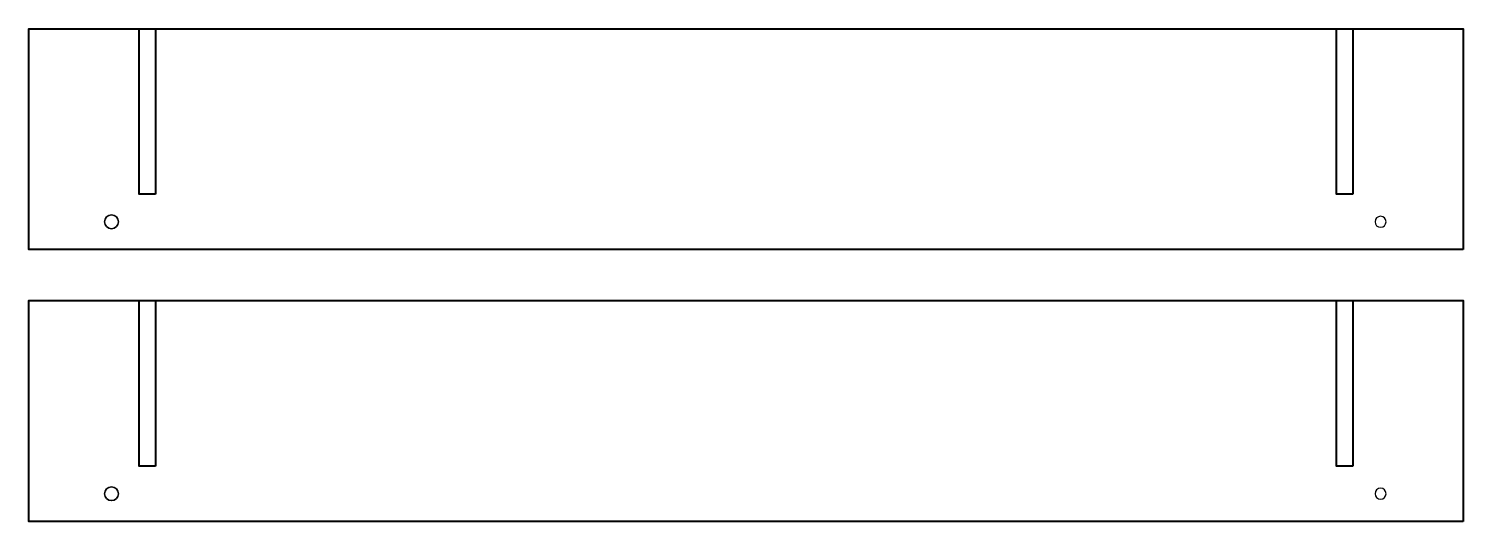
# Model space of a CAD drawing. Header units: millimetres. Extents: x 0 to 260, y -89 to 0.
import ezdxf

# ---------------------------------------------------------------- set-up
doc = ezdxf.new("R2010")
doc.units = ezdxf.units.MM
doc.header["$MEASUREMENT"] = 0
doc.layers.add('Capa 1', color=7, linetype='Continuous')

msp = doc.modelspace()

# ---------------------------------------------------------------- linework, layer by layer
at = {"layer": 'Capa 1', "color": 250, "lineweight": 40, "true_color": 0x1c1c1b}
for points in [[(260, -40), (0, -40), (0, 0), (260, 0), (260, -40)], [(260, -89.3), (0, -89.3), (0, -49.3), (260, -49.3), (260, -89.3)]]:
    msp.add_lwpolyline(points, dxfattribs=at)
at = {"layer": 'Capa 1', "color": 12, "lineweight": 40, "true_color": 0xe30513}
for points in [[(23, -30), (20, -30), (20, 0), (23, 0), (23, -30)], [(240, -30), (237, -30), (237, 0), (240, 0), (240, -30)], [(23, -79.3), (20, -79.3), (20, -49.3), (23, -49.3), (23, -79.3)], [(240, -79.3), (237, -79.3), (237, -49.3), (240, -49.3), (240, -79.3)]]:
    msp.add_lwpolyline(points, dxfattribs=at)
at = {"layer": 'Capa 1', "color": 12, "lineweight": 35, "true_color": 0xe30513}
for points in [[(16.25, -35), (16.25, -35.69), (15.69, -36.25), (15, -36.25), (14.31, -36.25), (13.75, -35.69), (13.75, -35), (13.75, -34.31), (14.31, -33.75), (15, -33.75), (15.69, -33.75), (16.25, -34.31), (16.25, -35)], [(16.25, -84.3), (16.25, -84.99), (15.69, -85.55), (15, -85.55), (14.31, -85.55), (13.75, -84.99), (13.75, -84.3), (13.75, -83.61), (14.31, -83.05), (15, -83.05), (15.69, -83.05), (16.25, -83.61), (16.25, -84.3)]]:
    msp.add_open_spline(points, degree=3, knots=[0, 0, 0, 0, 1, 1, 1, 2, 2, 2, 3, 3, 3, 4, 4, 4, 4], dxfattribs=at)
at = {"layer": 'Capa 1', "color": 12, "lineweight": 25, "true_color": 0xe30513}
for points in [[(246, -35), (246, -35.55), (245.55, -36), (245, -36), (244.45, -36), (244, -35.55), (244, -35), (244, -34.45), (244.45, -34), (245, -34), (245.55, -34), (246, -34.45), (246, -35)], [(246, -84.3), (246, -84.85), (245.55, -85.3), (245, -85.3), (244.45, -85.3), (244, -84.85), (244, -84.3), (244, -83.74), (244.45, -83.3), (245, -83.3), (245.55, -83.3), (246, -83.74), (246, -84.3)]]:
    msp.add_open_spline(points, degree=3, knots=[0, 0, 0, 0, 1, 1, 1, 2, 2, 2, 3, 3, 3, 4, 4, 4, 4], dxfattribs=at)

doc.saveas('drawing.dxf')
